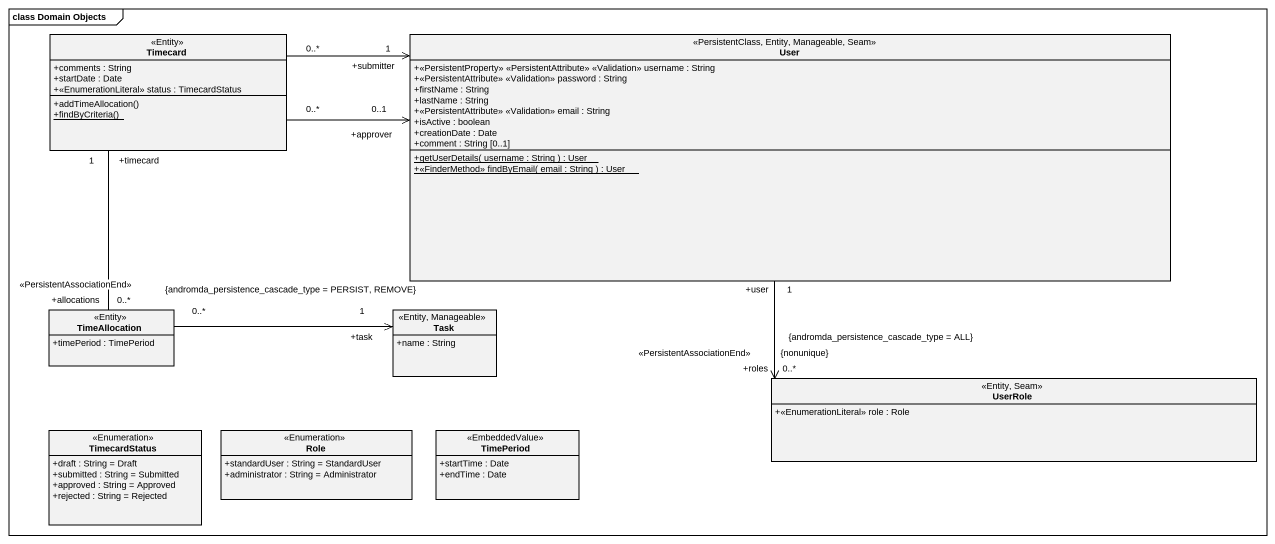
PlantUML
@startuml
mainframe class Domain Objects
hide circle
hide empty members
skinparam classAttributeIconSize 0
class Timecard <<Entity>> {
  +comments : String
  +startDate : Date
  +<<EnumerationLiteral>> status : TimecardStatus
  +addTimeAllocation()
  {static} +findByCriteria()
}
class User <<PersistentClass, Entity, Manageable, Seam>> {
  +<<PersistentProperty>> <<PersistentAttribute>> <<Validation>> username : String
  +<<PersistentAttribute>> <<Validation>> password : String
  +firstName : String
  +lastName : String
  +<<PersistentAttribute>> <<Validation>> email : String
  +isActive : boolean
  +creationDate : Date
  +comment : String [0..1]
  {static} +getUserDetails( username : String ) : User
  {static} +<<FinderMethod>> findByEmail( email : String ) : User
}
class TimeAllocation <<Entity>> {
  +timePeriod : TimePeriod
}
class Task <<Entity, Manageable>> {
  +name : String
}
class UserRole <<Entity, Seam>> {
  +<<EnumerationLiteral>> role : Role
}
class TimecardStatus <<Enumeration>> {
  +draft : String = Draft
  +submitted : String = Submitted
  +approved : String = Approved
  +rejected : String = Rejected
}
class Role <<Enumeration>> {
  +standardUser : String = StandardUser
  +administrator : String = Administrator
}
class TimePeriod <<EmbeddedValue>> {
  +startTime : Date
  +endTime : Date
}
Timecard "0..*" -right-> "1\n+submitter" User
User "0..1\n+approver" <-left- "0..*" Timecard
TimeAllocation "0..*\n+allocations\n<<PersistentAssociationEnd>>\n{andromda_persistence_cascade_type = PERSIST, REMOVE}" -up- "1\n+timecard" Timecard
Task "1\n+task" <-left- "0..*" TimeAllocation
UserRole "+roles\n0..*\n<<PersistentAssociationEnd>>\n{andromda_persistence_cascade_type = ALL}\n{nonunique}" <-up- "+user\n1" User
@enduml
